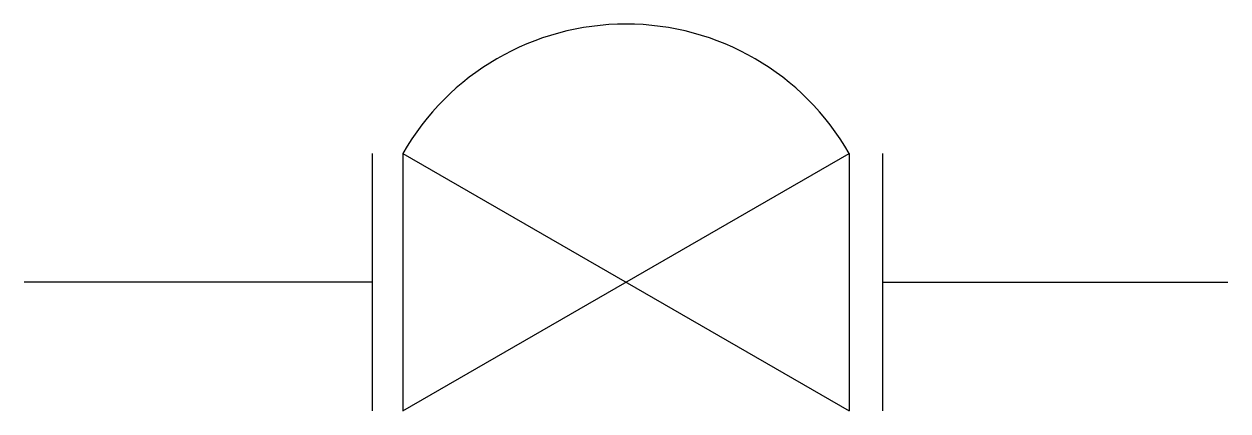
# Model space of a CAD drawing. Header units: metres. Extents: x 0 to 58.4, y -6.2 to 12.5.
import ezdxf

# ---------------------------------------------------------------- set-up
doc = ezdxf.new("R2010")
doc.units = ezdxf.units.M
doc.layers.add('003_THICK', color=7, linetype='Continuous')

msp = doc.modelspace()

# ---------------------------------------------------------------- linework, layer by layer
at = {"layer": '003_THICK'}
msp.add_lwpolyline([(40.02, 6.25, 0.58), (18.37, 6.25, 0.58)], format="xyb", dxfattribs=at)
for points in [[(16.88, 6.25), (16.88, -6.25)], [(18.37, 6.25), (18.37, -6.25)], [(18.37, -6.25), (40.02, 6.25)], [(18.37, 6.25), (40.02, -6.25)], [(40.02, 6.25), (40.02, -6.25)], [(41.63, 6.25), (41.63, -6.25)], [(16.88, 0), (0, 0)], [(41.63, 0), (58.39, 0)]]:
    msp.add_lwpolyline(points, dxfattribs=at)

doc.saveas('drawing.dxf')
